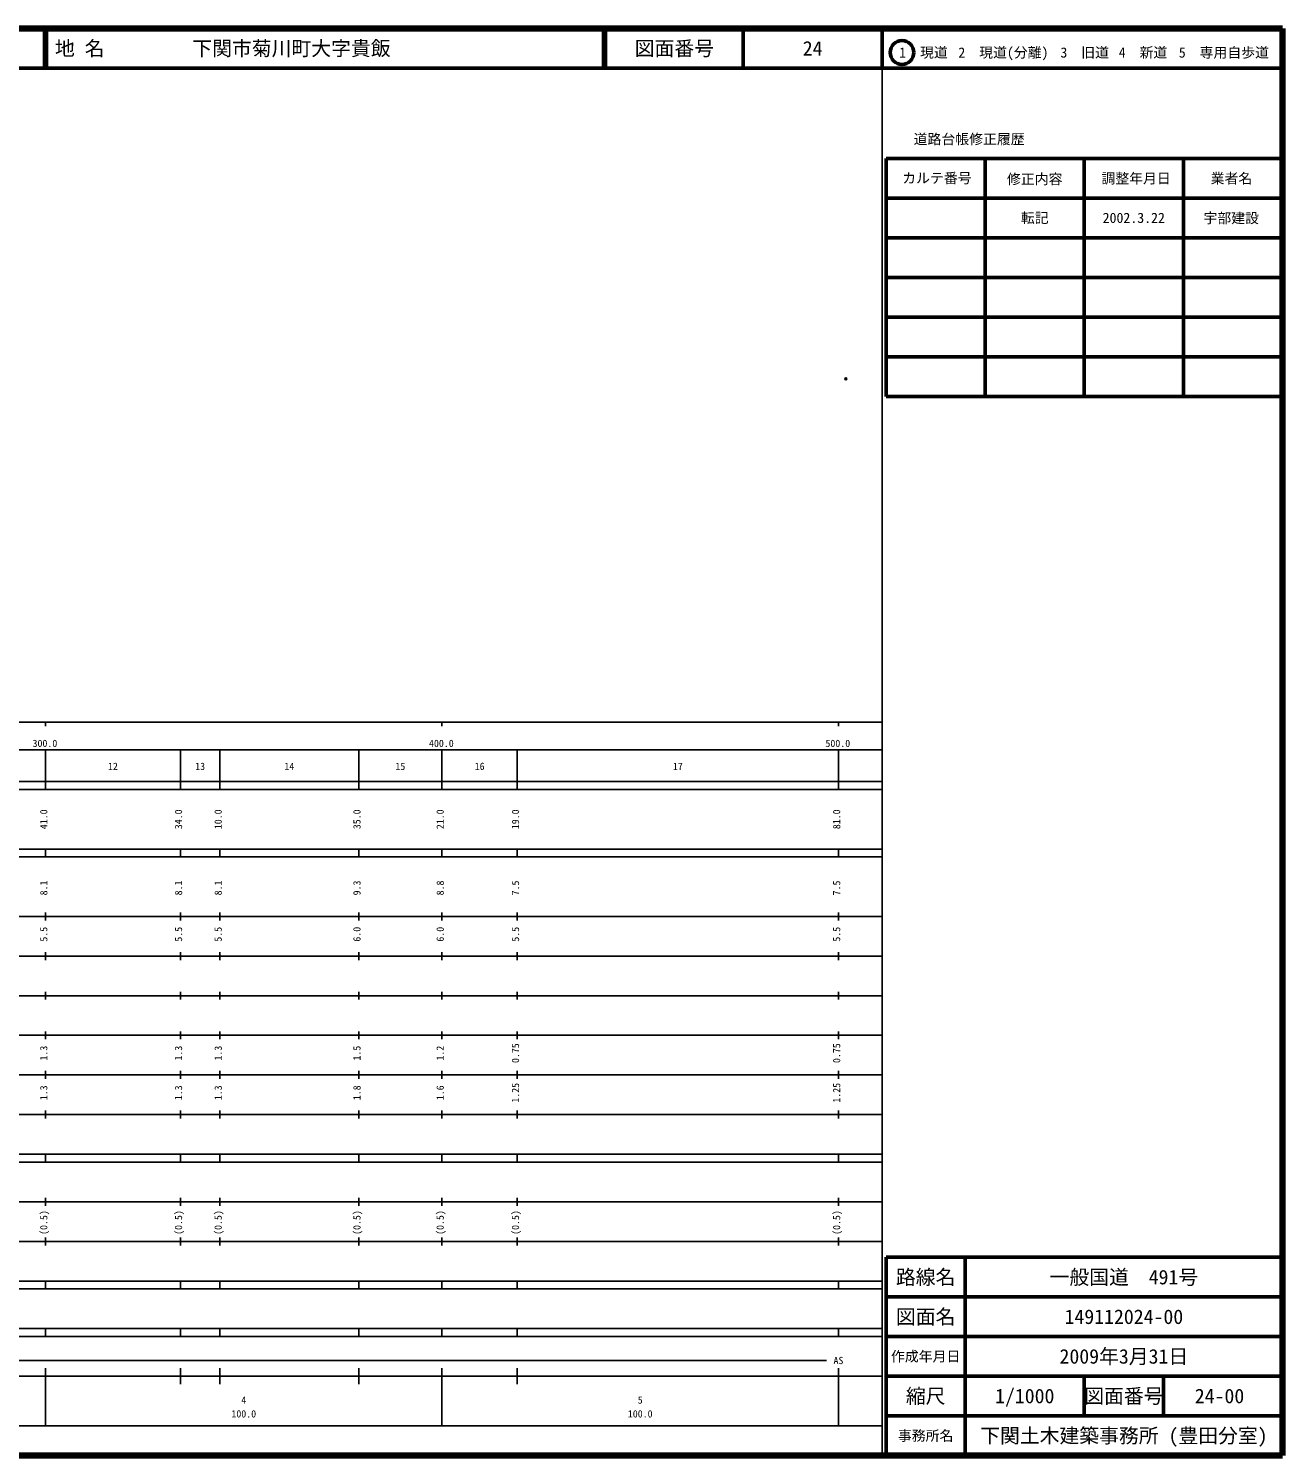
# Model space of a CAD drawing. Units: millimetres on the paper. Extents: x 40 to 680, y 20 to 380.
# Drawn here: x 363.7 to 680, y 20 to 380 of the extents above; entities that cross this region are included whole.
import ezdxf
from ezdxf.enums import TextEntityAlignment as Align

# ---------------------------------------------------------------- set-up
doc = ezdxf.new("R2010")
doc.units = ezdxf.units.MM
doc.header["$PDMODE"] = 32
doc.header["$PDSIZE"] = 0.5
doc.layers.add('M-OTRS', color=6, linetype='Continuous')
doc.layers.add('M-TTL-TXT', color=7, linetype='Continuous')
for name, color, linetype, lineweight in [('M-TTL', 2, 'Continuous', 140), ('M-TTL-BAND', 7, 'Continuous', 25), ('M-TTL-FRAM', 2, 'Continuous', 50), ('M-TTL-LINE', 7, 'Continuous', 50)]:
    doc.layers.add(name, color=color, linetype=linetype, lineweight=lineweight)
doc.styles.add('ＭＳ ゴシック', font='')
doc.styles.get('ＭＳ ゴシック').set_extended_font_data('MS Gothic')

msp = doc.modelspace()

# ---------------------------------------------------------------- linework, layer by layer
at = {"layer": 'M-OTRS'}
msp.add_point((569.866, 291.62), dxfattribs=at)
at = {"layer": 'M-TTL'}
for p, q in [((680, 380), (40, 380)), ((680, 20), (680, 380)), ((40, 20), (680, 20))]:
    msp.add_line(p, q, dxfattribs=at)
at = {"layer": 'M-TTL-BAND'}
for p, q in [((579, 20), (579, 370)), ((40, 205), (579, 205)), ((368, 205), (368, 204)), ((468, 205), (468, 204)), ((568, 205), (568, 204)), ((68, 198), (579, 198)), ((368, 188), (368, 198)), ((402, 188), (402, 198)), ((412, 188), (412, 198)), ((447, 188), (447, 198)), ((468, 188), (468, 198)), ((487, 188), (487, 198)), ((568, 188), (568, 198)), ((40, 190), (579, 190)), ((40, 188), (579, 188)), ((40, 173), (579, 173)), ((368, 171), (368, 173)), ((402, 171), (402, 173)), ((412, 171), (412, 173)), ((447, 171), (447, 173)), ((468, 171), (468, 173)), ((487, 171), (487, 173)), ((568, 171), (568, 173)), ((40, 171), (579, 171)), ((40, 156), (579, 156)), ((368, 155), (368, 157)), ((402, 155), (402, 157)), ((412, 155), (412, 157)), ((447, 155), (447, 157)), ((468, 155), (468, 157)), ((487, 155), (487, 157)), ((568, 155), (568, 157)), ((46, 146), (579, 146)), ((368, 145), (368, 147)), ((402, 145), (402, 147)), ((412, 145), (412, 147)), ((447, 145), (447, 147)), ((468, 145), (468, 147)), ((487, 145), (487, 147)), ((568, 145), (568, 147)), ((368, 135), (368, 137)), ((402, 135), (402, 137)), ((412, 135), (412, 137)), ((447, 135), (447, 137)), ((468, 135), (468, 137)), ((487, 135), (487, 137)), ((568, 135), (568, 137)), ((52, 136), (579, 136)), ((46, 126), (579, 126)), ((368, 125), (368, 127)), ((402, 125), (402, 127)), ((412, 125), (412, 127)), ((447, 125), (447, 127)), ((468, 125), (468, 127)), ((487, 125), (487, 127)), ((568, 125), (568, 127)), ((52, 116), (579, 116)), ((368, 115), (368, 117)), ((402, 115), (402, 117)), ((412, 115), (412, 117)), ((447, 115), (447, 117)), ((468, 115), (468, 117)), ((487, 115), (487, 117)), ((568, 115), (568, 117)), ((46, 106), (579, 106)), ((368, 105), (368, 107)), ((402, 105), (402, 107)), ((412, 105), (412, 107)), ((447, 105), (447, 107)), ((468, 105), (468, 107)), ((487, 105), (487, 107)), ((568, 105), (568, 107)), ((40, 96), (579, 96)), ((40, 94), (579, 94)), ((368, 94), (368, 96)), ((402, 94), (402, 96)), ((412, 94), (412, 96)), ((447, 94), (447, 96)), ((468, 94), (468, 96)), ((487, 94), (487, 96)), ((568, 94), (568, 96)), ((49, 84), (579, 84)), ((368, 83), (368, 85)), ((402, 83), (402, 85)), ((412, 83), (412, 85)), ((447, 83), (447, 85)), ((468, 83), (468, 85)), ((487, 83), (487, 85)), ((568, 83), (568, 85)), ((40, 74), (579, 74)), ((368, 73), (368, 75)), ((402, 73), (402, 75)), ((412, 73), (412, 75)), ((447, 73), (447, 75)), ((468, 73), (468, 75)), ((487, 73), (487, 75)), ((568, 73), (568, 75)), ((40, 64), (579, 64)), ((40, 62), (579, 62)), ((368, 62), (368, 64)), ((402, 62), (402, 64)), ((412, 62), (412, 64)), ((447, 62), (447, 64)), ((468, 62), (468, 64)), ((487, 62), (487, 64)), ((568, 62), (568, 64)), ((40, 52), (579, 52)), ((368, 50), (368, 52)), ((402, 50), (402, 52)), ((412, 50), (412, 52)), ((447, 50), (447, 52)), ((468, 50), (468, 52)), ((487, 50), (487, 52)), ((568, 50), (568, 52)), ((40, 50), (579, 50)), ((71, 44), (565, 44)), ((40, 40), (579, 40)), ((368, 27.5), (368, 42)), ((402, 38), (402, 42)), ((412, 38), (412, 42)), ((447, 38), (447, 42)), ((468, 27.5), (468, 42)), ((487, 38), (487, 42)), ((568, 27.5), (568, 42)), ((68, 27.5), (579, 27.5))]:
    msp.add_line(p, q, dxfattribs=at)
at = {"layer": 'M-TTL-FRAM'}
for p, q in [((580, 347.197), (580, 287.197)), ((580, 347.197), (680, 347.197)), ((580, 287.197), (680, 287.197)), ((680, 70), (580, 70)), ((580, 70), (580, 20))]:
    msp.add_line(p, q, dxfattribs=at)
at = {"layer": 'M-TTL-LINE'}
for p, q in [((367.75, 380), (367.75, 370)), ((368.25, 380), (368.25, 370)), ((508.747, 380), (508.747, 370)), ((509.247, 380), (509.247, 370)), ((543.997, 380), (543.997, 370)), ((579, 380), (579, 370)), ((40, 370), (680, 370)), ((605, 347.197), (605, 287.197)), ((630, 347.197), (630, 287.197)), ((655, 347.197), (655, 287.197)), ((580, 337.197), (680, 337.197)), ((580, 327.197), (680, 327.197)), ((580, 317.197), (680, 317.197)), ((580, 307.197), (680, 307.197)), ((580, 297.197), (680, 297.197)), ((600, 70), (600, 20)), ((680, 60), (580, 60)), ((680, 50), (580, 50)), ((680, 40), (580, 40)), ((630, 40), (630, 30)), ((650, 40), (650, 30)), ((680, 30), (580, 30))]:
    msp.add_line(p, q, dxfattribs=at)
msp.add_circle((584.031, 373.958), 3, dxfattribs=at)

# ---------------------------------------------------------------- texts
at = {"layer": 'M-TTL-BAND', "style": 'ＭＳ ゴシック'}
for s, p in [('300.0', (367.844, 198.195)), ('400.0', (467.844, 198.195)), ('500.0', (567.844, 198.195)), ('12', (385, 192.405)), ('13', (407, 192.405)), ('14', (429.5, 192.405)), ('15', (457.5, 192.405)), ('16', (477.5, 192.405)), ('17', (527.5, 192.405)), ('AS', (568, 42.5)), ('4', (418, 32.523)), ('5', (518, 32.523)), ('100.0', (418, 29.033)), ('100.0', (518, 29.033))]:
    msp.add_text(s, height=1.833, dxfattribs=at).set_placement(p, align=Align.BOTTOM_CENTER)
for s, p in [('41.0', (369, 180.5)), ('34.0', (403, 180.5)), ('10.0', (413, 180.5)), ('35.0', (448, 180.5)), ('21.0', (469, 180.5)), ('19.0', (488, 180.5)), ('81.0', (569, 180.5)), ('8.1', (369, 163.174)), ('8.1', (403, 163.174)), ('8.1', (413, 163.174)), ('9.3', (448, 163.174)), ('8.8', (469, 163.174)), ('7.5', (488, 163.174)), ('7.5', (569, 163.174)), ('5.5', (369, 151.5)), ('5.5', (403, 151.5)), ('5.5', (413, 151.5)), ('6.0', (448, 151.5)), ('6.0', (469, 151.5)), ('5.5', (488, 151.5)), ('5.5', (569, 151.5)), ('1.3', (369, 121.5)), ('1.3', (403, 121.5)), ('1.3', (413, 121.5)), ('1.5', (448, 121.5)), ('1.2', (469, 121.5)), ('0.75', (488, 121.5)), ('0.75', (569, 121.5)), ('1.3', (369, 111.5)), ('1.3', (403, 111.5)), ('1.3', (413, 111.5)), ('1.8', (448, 111.5)), ('1.6', (469, 111.5)), ('1.25', (488, 111.5)), ('1.25', (569, 111.5)), ('(0.5)', (369, 78.764)), ('(0.5)', (403, 78.764)), ('(0.5)', (413, 78.764)), ('(0.5)', (448, 78.764)), ('(0.5)', (469, 78.764)), ('(0.5)', (488, 78.764)), ('(0.5)', (569, 78.764))]:
    msp.add_text(s, height=1.833, rotation=90, dxfattribs=at).set_placement(p, align=Align.BOTTOM_CENTER)
at = {"layer": 'M-TTL-TXT', "style": 'ＭＳ ゴシック'}
for s, p in [('地 名', (370.38, 375)), ('下関市菊川町大字貴飯', (405.024, 375))]:
    msp.add_text(s, height=3.666, dxfattribs=at).set_placement(p, align=Align.MIDDLE_LEFT)
for s, height, p in [('図面番号', 3.666, (526.622, 375)), ('24', 3.666, (561.497, 375)), ('1\u3000現道', 2.566, (589.448, 373.958)), ('2\u3000現道(分離)', 2.566, (609.619, 373.958)), ('3\u3000旧道', 2.566, (630.121, 373.958)), ('4\u3000新道', 2.566, (644.824, 373.958)), ('5\u3000専用自歩道', 2.566, (665.228, 373.958)), ('道路台帳修正履歴', 2.566, (600.968, 352.113)), ('カルテ番号', 2.566, (592.839, 342.277)), ('修正内容', 2.566, (617.509, 342.023)), ('調整年月日', 2.566, (643.089, 342.197)), ('業者名', 2.566, (667.134, 342.197)), ('転記', 2.566, (617.5, 332.245)), ('2002.3.22', 2.566, (642.5, 332.245)), ('宇部建設', 2.566, (667.077, 332.189)), ('路線名', 3.666, (590, 65)), ('路線名', 3.666, (590, 65)), ('一般国道\u3000491号', 3.666, (640, 65)), ('図面名', 3.666, (590, 55)), ('図面名', 3.666, (590, 55)), ('149112024-00', 3.666, (640, 55)), ('2009年3月31日', 3.666, (640, 45)), ('作成年月日', 2.566, (590, 45)), ('作成年月日', 2.566, (590, 45)), ('縮尺', 3.666, (590, 35)), ('縮尺', 3.666, (590, 35)), ('1/1000', 3.666, (615, 35)), ('図面番号', 3.666, (640, 35)), ('図面番号', 3.666, (640, 35)), ('24-00', 3.666, (664.125, 35)), ('事務所名', 2.566, (590, 25)), ('事務所名', 2.566, (590, 25)), ('下関土木建築事務所 (豊田分室)', 3.666, (640, 25))]:
    msp.add_text(s, height=height, dxfattribs=at).set_placement(p, align=Align.MIDDLE_CENTER)

doc.saveas('drawing.dxf')
